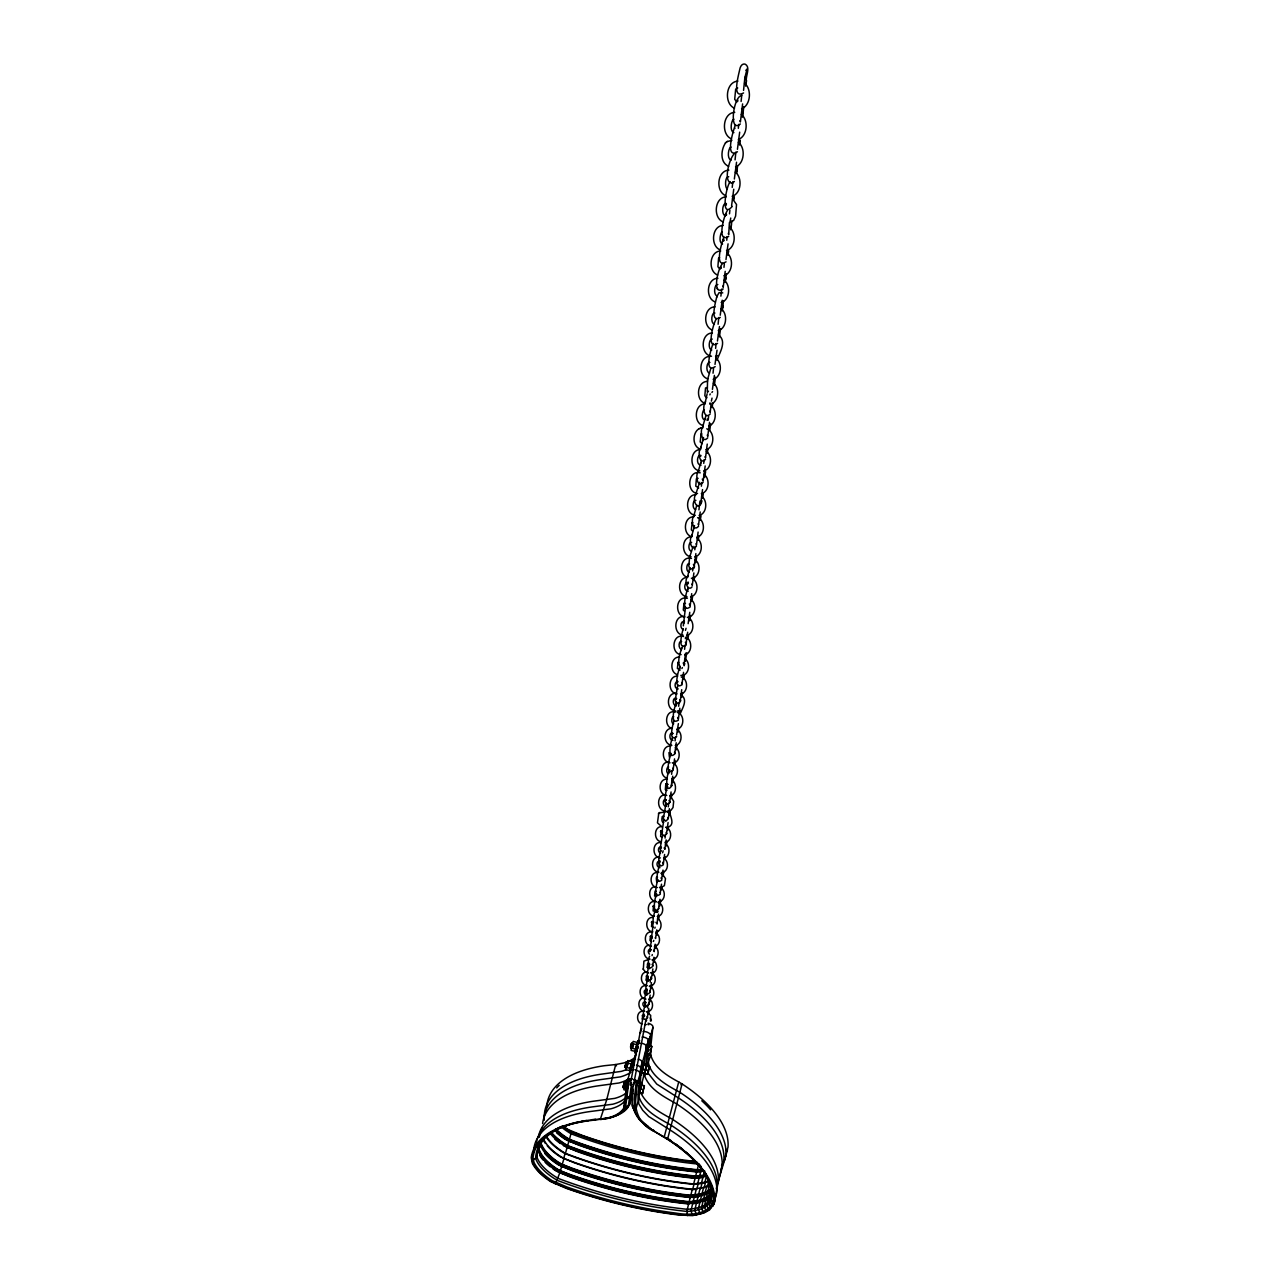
<?xml version="1.0" encoding="UTF-8"?>
<svg xmlns="http://www.w3.org/2000/svg" width="1280" height="1280" viewBox="0 0 1280 1280"><rect width="100%" height="100%" fill="white"/><g stroke="black" fill="none" stroke-linecap="round" stroke-linejoin="round"><path stroke-width="1.5" d="M635.504 1112.768L632.224 1106.16L633.008 1089.616M634.832 1109.984L636.896 1082.672A4.56 2.208 15.6 0 0 633.824 1079.744M654.256 1131.376C630.864 1121.024 633.104 1093.968 640.24 1073.76A5.44 2.656 15.5 0 0 635.232 1069.856M635.664 1110.128L638.112 1101.12L638.768 1086.128M639.968 1088.336L641.168 1069.52M635.248 1057.264A57.04 28.24 16.2 0 1 623.536 1063.008L615.712 1064.544L606.672 1099.872L600.352 1119.232L608.24 1117.792A57.84 27.632 16.2 0 0 623.632 1108.304L627.28 1080.976L638.016 1046.928M667.088 1139.088L663.456 1136.608L667.088 1139.088A138.816 63.152 15.9 0 1 713.824 1201.2C709.952 1216.72 688.352 1216.464 675.952 1214.256A262.448 127.344 15.5 0 1 566.464 1188.032L551.424 1181.568A60.64 27.664 15.8 0 1 532.96 1162.976L532.032 1157.888A138.128 62.912 15 0 1 589.52 1120.688L608.816 1118.224A58.704 28.048 16.2 0 0 624.448 1108.592L628.032 1080.592A4.56 2.208 15.6 0 1 631.52 1079.2M646.176 1066.32L646.896 1053.168M648.608 1053.632C644.4 1073.344 665.52 1084.496 679.856 1092.336A138.096 64.784 15.9 0 1 725.968 1155.52L717.344 1183.984M632.224 1086.976L629.6 1104.624L624.832 1107.664M633.072 1089.296L630.816 1096.512L626.448 1098.896M650.8 1051.024L650.704 1054.928L646.896 1066.64M533.744 1151.68L533.808 1148.992A138.656 63.536 15 0 1 591.568 1111.344L610.736 1108.848A57.712 27.744 16.2 0 0 626.112 1099.312L626.48 1098.432L624 1107.424M538.304 1146.624L538.24 1149.04A57.68 26.528 15.8 0 0 556.624 1169.088L570.576 1175.04A258.736 126.56 15.5 0 0 689.456 1202.112L701.024 1200.368L711.248 1194.688M531.984 1160.496L536.416 1157.648L538.528 1148.704A134.128 61.52 15 0 1 539.968 1142.8M711.904 1192.512C706.96 1199.776 697.28 1201.136 689.168 1201.696A257.712 126.048 15.5 0 1 560.384 1170.912A56.816 26.128 15.8 0 1 539.024 1149.184L539.088 1146.832A134.064 61.568 15 0 1 540.048 1142.368M540.448 1146.8A57.616 26.576 15.8 0 1 539.568 1144.528L539.632 1142.112M539.024 1149.184L540.416 1142.304M546.88 1107.168L546.976 1104.432A137.12 64.752 14.9 0 1 604.528 1065.696L615.712 1064.544L616.528 1065.84M624.512 1088.032L625.424 1083.568M626.56 1067.696L627.408 1063.168M631.68 1047.44L631.584 1048.336L632.752 1043.968M631.84 1047.68L632.768 1043.52M635.664 1049.28L635.904 1047.472M645.648 1005.664L645.84 1006.048M649.728 951.744L651.312 940.912M655.152 911.28L655.856 912.224M656.768 895.344L657.104 895.824M658.304 880.256L658.64 880.72M660.88 851.44L660.128 848.88L662.352 835.68M661.76 833.792L663.712 820.4M663.264 818.88L666.144 802.832M666 804.8L666.352 805.216M669.312 772.288L669.312 771.472L669.68 772.688M664.832 849.36L666.128 839.872M671.072 755.072L671.072 754.224L671.44 755.456M676.24 704.432L676.352 704.192M679.888 668.656L680 668.384M687.904 590.032L688.032 589.664M690 569.344L690.016 568.272L690.432 569.6M694.16 528.528L694.304 528.112M700.752 463.904L700.784 462.688M703.12 440.72L703.264 440.192M705.328 418.992L705.488 418.448M720.688 268.336L720.736 266.816L721.136 268.144M723.488 240.912L723.536 239.36L723.936 240.672M726.112 215.168L726.16 213.552L726.576 214.88M720.224 315.216L722.208 300.208M725.984 259.568L728.064 243.856M737.712 101.36L737.84 100.08M718.336 1181.296L714.16 1203.776L709.52 1209.952L703.968 1213.008L692.56 1215.632L676.08 1214.656A263.328 127.776 15.5 0 1 566.272 1188.352L550.912 1181.744A61.472 28.048 15.8 0 1 532.192 1162.896L531.248 1157.68A138.96 63.296 15 0 1 589.056 1120.256L603.328 1118.656A61.888 29.616 16.2 0 0 628.176 1106.976L631.664 1082.912M731.584 205.648L733.744 189.232M734.352 179.008L736.544 162.256M625.504 1083.312C624.736 1078.56 621.92 1091.12 623.824 1085.2M623.216 1087.584L623.184 1086.496M623.12 1086.928L623.248 1087.744L623.52 1086.368M625.2 1066.64C627.52 1053.696 624.64 1074.096 625.28 1065.216M623.936 1086.464L623.664 1087.84L623.968 1084.576M625.104 1067.472L625.056 1066.368M625.584 1065.936L625.456 1067.344M624.24 1083.024L624.176 1083.456M625.552 1067.232L626.096 1066.928M624.112 1082.8L624.272 1083.68M625.84 1067.008L625.968 1067.84L626.544 1066.864M624.352 1087.52L624.544 1086.272M625.952 1067.664L627.84 1060.608L631.952 1061.568L629.648 1072.464L630.416 1070.624M624.496 1087.872L625.168 1084.368M626.576 1062.672L626.272 1064.56M624.272 1086.352L625.088 1082.784M627.12 1062.576L626.416 1062.72M625.296 1083.488L624.624 1082.704L624.112 1084.24M626.992 1062.624L626.48 1064.816M625.216 1087.856L625.28 1087.008M626.32 1067.536L626.848 1062.832M625.792 1083.104L625.728 1083.584M627.44 1063.824L627.712 1062.448L627.152 1063.264M626.352 1083.52L626.224 1082.72L626.144 1083.696M630.768 1047.68L630.896 1048.496L632 1044.88M630.88 1048.32L631.056 1046.096M631.232 1048.208L631.36 1046.8M631.904 1043.776L632.608 1043.664M632.112 1044.064L632.208 1043.056L631.648 1043.84M631.936 1044.4L632.288 1043.44M630.704 1066.08L629.728 1070.608L625.744 1069.648L625.904 1066.576M627.632 1062.896L627.84 1060.608M635.408 1052.384L634.976 1053.2L637.136 1042.416L633.184 1041.424L632.368 1043.616L631.104 1050.4L635.184 1051.36L637.888 1040.64L637.792 1042.528M633.792 1064.72L634.08 1060.304A4.112 2.016 15.5 0 1 635.392 1059.136M633.968 1083.008C629.632 1099.28 631.792 1117.888 648.128 1126.496M646.48 975.728C646.672 981.28 644.272 979.536 648.368 981.328M650.48 935.92L649.984 940.496L651.568 941.536M654.88 892.304L654.608 895.968L656.128 896.624M656.288 878.352L656.736 882.384M661.072 830.816L660.608 836.464L662.16 837.216M665.824 783.712L665.328 789.648L666.928 790.448M668.944 752.592L669.408 757.296M678.064 662.096L677.392 668.448L680.144 670.112M684 603.232L683.28 610.016L684.416 611.072M692.128 522.496L691.344 529.856L692.528 530.992M701.04 433.984L700.192 442.016L702.256 443.664M688.096 587.552C686.32 592.208 680.144 614 690.192 606.96M687.664 576.816C683.456 581.04 688.24 592.064 692.096 586.832M689.616 557.52L688.784 566L689.856 568.496M691.792 536.064C688.56 539.136 691.024 552.512 696.512 546.144M693.824 516.016C690.592 519.088 692.96 532.736 698.56 526.288M696.08 493.712C690.912 500.688 699.008 513.136 701.968 500.832M698.32 471.504C695.104 474.592 697.28 488.816 703.136 482.24M700.672 448.352C697.424 451.44 699.536 465.952 705.52 459.328M702.864 426.64C699.632 429.728 701.632 444.528 707.76 437.84M705.312 402.48C702.096 405.568 703.968 420.688 710.24 413.936M707.6 379.872L707.248 392.096M716.112 319.232C713.024 324.192 705.92 350.8 717.568 343.36M716.72 297.12C715.2 303.104 709.728 323.632 720.256 317.408M722.768 263.376C717.776 267.6 711.472 296.608 723.216 288.944M723.984 236.928C721.536 242.864 713.984 269.216 726.032 261.84M727.504 210.368C723.584 215.632 716.544 243.952 728.672 236.4M730.176 181.68C725.712 187.072 720.56 219.76 732.304 206.368M733.968 154.144C729.2 158.976 722.4 183.552 732.576 183.072M735.392 125.056C732.768 131.392 724.816 159.36 737.456 151.776M741.664 95.6C733.536 95.824 728.4 133.792 740.352 123.968M746.416 81.184C745.248 76.432 751.152 67.04 744.928 64.048C741.728 63.424 740.16 66.944 739.728 69.536C738.24 76.32 731.808 99.408 743.568 92.944M646.592 995.184L646.896 992.224M641.536 1066.08L648.368 1040.544A4.448 2.208 15.5 0 0 646.416 1038.112A4.448 2.208 15.5 0 0 642.096 1037.104M647.52 1007.888L647.808 1005.024M650.176 982.112L650.48 979.152M657.696 909.232L657.376 912.432L657.84 911.488M665.056 838.08L665.408 834.608M668.272 806.832L668.64 803.264M671.632 774.304L672.016 770.608M675.088 740.88L675.472 737.056M678.656 706.272L679.072 702.32M684.976 645.12L684.624 649.312M692.624 570.944L692.976 567.552M694.816 549.792L695.168 546.336M698.944 509.856L699.76 502.336M701.376 486.192L701.76 482.528M703.744 463.376L704.128 459.648M708.208 420.144L708.608 416.256M713.04 373.2L713.552 368.336M715.616 348.4L716.112 343.44M718.096 324.272L718.8 317.52M721.728 289.104L720.88 296.144M723.984 267.344L724.336 263.808M726.768 240.24L727.152 236.624M729.504 213.84L729.888 210.144M732.224 187.408L732.816 181.744M735.072 159.856L735.872 152.128M738.336 128.304L738.736 124.368M741.104 101.456L741.792 94.736M653.104 959.344C659.088 958.912 659.856 948.72 654.72 946.384L654.208 951.616L653.552 950.224M655.92 932.032C662.032 931.536 662.816 921.152 657.584 918.736L657.072 924.032L655.92 922.288M686.88 636.544L686.192 644.032L685.36 642.208M711.088 403.168L710.224 412.512L709.776 411.088M744.768 78.592L743.552 90.368M686.704 652.736L685.44 661.216M710.624 423.824L709.84 430.08M715.488 377.216L714.4 385.2M720.56 328.656L719.44 336.912M722.864 306.592L723.488 300.736M725.84 278.016L726.288 273.856M731.36 225.248L731.824 220.912M737.12 170.048L737.6 165.552M743.152 112.352L743.76 106.624M644.352 1064.432L646.176 1046.976L650.688 1035.664A5.376 2.688 15.5 0 0 648.32 1032.704A5.376 2.688 15.5 0 0 643.088 1031.488M647.44 1047.968L648.176 1041.024L650.528 1036.096M650.432 1021.136L650.704 1015.376L646.624 1011.84M649.36 1046.576L650.48 1036.176L653.024 1027.136A5.376 2.704 15.5 0 0 648.096 1023.2M650.928 1045.152L652.864 1027.568M669.392 815.088L670.24 810.32M657.6 918.736L658.576 914.08M667.008 841.328L666.176 846M646.16 1020.992L646.736 1020.064M654.736 946.48L655.152 944.192M663.872 871.344L663.056 875.92M660.832 900.352L659.76 905.984M657.664 930.736L656.864 935.136M659.184 916.208L658.64 919.488M654.816 957.968L654.048 962.272M725.12 282.416L725.728 278.928M722.16 310.912L722.752 307.472M703.328 493.696L702.624 498.048M701.008 515.872L700.32 520.16M698.928 535.808L698.24 540.048M696.688 557.152L695.712 562.72M692.544 596.896L691.888 600.976M690.608 615.392L689.664 620.768M688.544 635.152L687.904 639.136M684.384 675.024L683.744 678.896M670.048 795.664C675.744 795.056 676.432 787.216 674.544 783.008C670.368 775.088 672.256 788.816 671.04 785.248M670.912 810.352L673.024 807.552L673.68 801.328L670.352 795.824L669.792 802.144L669.024 800.448M681.008 694.896C688.64 699.856 681.856 708.752 680.048 714.352M677.072 744.896L676.192 749.856M675.408 760.896L674.816 764.56M673.616 778L672.752 782.88M693.904 515.328L696.832 505.152M739.456 145.056L740.096 141.328M691.872 535.392L694.544 525.616M736.688 173.072L736.992 171.072M689.696 556.864L693.12 546.368M687.744 576.192L689.696 567.824M733.904 199.712L734.208 197.744M728.688 250.8L727.952 255.28M730.624 229.792L731.232 226.208M676.4 702.24C674.464 706.88 669.392 726.016 678.432 720.128M718.4 334.8C727.456 341.568 719.392 352.832 717.008 360.256M712.8 403.024L712.064 407.6M708.032 448.608L707.312 453.072M705.632 471.632L704.608 477.488M707.696 379.056L710.8 368.448M705.408 401.696L707.152 393.744M702.96 425.872L706 415.424M700.752 447.616L703.52 437.504M745.616 86.128L746.272 82.304M698.416 470.784L701.392 460.464M696.16 493.008L699.68 482.272M742.368 117.2L743.008 113.44M740.24 140.272L740.048 141.712M734.336 196.752L734.16 198.144M744.704 79.12L744.944 77.232M707.536 380.4L707.744 378.656M705.248 403.008L705.456 401.28M702.8 427.168L703.008 425.472M746.224 82.688L746.48 80.656M700.592 448.88L700.816 447.2M742.96 113.824L743.216 111.824M698.256 472.032L698.464 470.384M696.016 494.224L696.208 492.592M736.944 171.472L737.184 169.52M693.76 516.528L693.952 514.912M691.728 536.576L691.92 534.992M731.184 226.608L731.424 224.72M689.552 558.032L689.744 556.464M687.6 577.328L687.792 575.776M709.728 404.128L709.888 402.944M725.68 279.328L725.904 277.488M684.976 616.928C674.864 616.112 675.328 597.328 685.584 597.984L685.696 596.464M722.704 307.872L722.928 306.08M694.624 576.848L694.016 580.48M632.496 1061.696L632.576 1059.824L630.624 1066.128M682.528 692.672L681.68 697.312M671.936 780.528L672.752 776.128M678.88 727.632L678.048 732.16M670.304 796.32L671.104 791.968M671.92 794.224L671.12 798.56M633.376 1085.856L645.904 1019.824M650.144 995.088L648.752 1004.304L648.464 1003.376M652 984.832L651.296 988.592M649.328 1010.4L648.64 1014.096M623.584 1087.44L624.16 1084.864M624.016 1086.704L623.872 1089.728L626.56 1090.368M630.672 1046.784L631.488 1043.216L630.896 1047.936M631.76 1043.472L630.976 1047.488M631.408 1044.112L631.36 1044.848M630.544 1068.112L630.976 1065.888M631.392 1068.32L632.544 1063.92L632.096 1066.592M647.552 1047.888L647.392 1047.504M647.424 1051.104L647.344 1052L647.872 1050.464M651.408 1020.768L650.272 1017.856M744.896 77.616L747.024 69.008L745.904 70.352M668.512 826.592L667.84 830M665.328 857.088L664.928 859.232M630.368 1067.808L630.576 1066.72M630.592 1070.8L633.424 1060.032L632.448 1066.368M662.24 886.608L661.584 889.888M638.416 1044.032C639.808 1034.768 634.352 1054.336 636.256 1052.576M656.128 945.072L655.504 948.224M653.328 971.872L652.72 974.96M650.624 997.872L649.744 1002M643.776 1065.696L644.112 1062.528L642.608 1067.024M640.832 1085.6L641.152 1082.496L638.432 1094.768M643.824 1072.736L643.488 1075.84L643.904 1075.008M646.864 1066.736L647.2 1063.616L645.712 1068.208M626.24 1063.76L626.08 1062.448M626.048 1066.832L626.128 1065.424M623.28 1085.968L623.168 1087.344M630.56 1047.392L630.64 1045.984M632.112 1047.536L632.336 1046.384M632.256 1047.792L632.848 1045.072M632.688 1047.888L632.912 1045.856M636.032 1047.888L635.856 1049.312M641.392 1069.632L641.216 1071.056L641.76 1069.504M640.096 1087.744L640.272 1086.352L639.584 1088.512M647.424 1051.104L647.648 1049.952M630.144 1085.088L642.848 1018.304M621.312 1112.256A62.48 29.936 16.2 0 0 629.28 1105.296L632.384 1092.88M643.392 1064.912L646.528 1065.584L644.72 1073.408L641.568 1072.752L643.712 1064.928M648.656 1045.664L651.776 1046.368L649.984 1054.16L646.848 1053.456L648.976 1045.712M640.88 1088.912L641.28 1085.072L644.4 1085.712L642.608 1093.44L639.488 1092.816L644.16 1074.208C648.416 1089.04 663.696 1096.576 676.176 1103.648A137.232 63.92 15.9 0 1 722.096 1166.096M646.528 1065.584L644.72 1073.408M644.72 1073.664L645.456 1069.808L648.224 1070.464L647.488 1074.32L644.72 1073.664L647.808 1074.32L649.584 1066.624L646.816 1065.984M642.288 1093.472L644.4 1085.712M651.776 1046.368L649.984 1054.16M716.304 1188.896L716.88 1185.872M711.408 401.104L712.032 398.096M714.16 1203.776L714.624 1201.376A139.648 63.52 15.9 0 0 667.632 1138.88L653.376 1130.992L638.912 1118.464M716.72 1189.68L717.184 1187.312A138.288 63.504 15.9 0 0 670.752 1125.008C658.288 1117.984 642.992 1110.576 638.624 1095.808M685.344 638.576L685.6 637.264M687.152 634.88L687.712 632.208M722.096 1166.096L717.872 1183.664M720.64 1170.704L723.872 1160.288A137.376 64.224 15.9 0 0 677.952 1097.6L656.736 1084.064L647.76 1072.736M647.872 1047.824L648.512 1043.12L645.616 1055.68L649.36 1043.312L648.72 1048.032M625.968 1063.856L625.888 1065.44M626.16 1066.224L626.528 1064.56M631.312 1044.656L631.232 1046.192M631.936 1047.072L632.256 1045.68M624.24 1085.584L624.144 1087.904M625.264 1085.872L624.928 1088.128M637.68 1046.144L636.96 1048.992M642.384 1069.216L642.064 1071.264L642.608 1069.696M640.816 1088.544L641.072 1086.576L640.432 1088.704M641.952 1062.496L640.032 1074.272L642.08 1062.176A4.112 2.016 15.5 0 0 638.288 1059.2M639.504 1040.608L638.832 1043.664L639.472 1040.464M742.608 103.92L740.384 121.984L739.952 120.656M739.68 132.144L737.424 149.296M730.752 218.032L729.824 222.88L733.696 220.336L735.6 216.112L736.528 204.528L732.528 198.832M725.2 271.344L723.216 287.296L722.832 285.968M719.472 326.544L717.44 341.04M717.024 350.16L715.008 364.4M714.4 375.408L712.416 389.36M709.52 422.32L707.744 436.464L707.296 435.056M707.248 444.096L705.504 457.984L705.072 456.592M702.528 489.584L700.832 502.96L699.952 501.04M700.208 511.952L698.544 525.072L698.128 523.712M698.112 532.064L696.48 544.96L696.064 543.616M695.872 553.584L694.272 566.24L693.408 564.368M693.872 572.928L692.288 585.376L691.872 584.048M691.712 593.648L690.16 605.872L689.312 604.032M689.776 612.304L688.128 623.648M685.52 653.2L684.048 664.784L683.216 662.976M683.536 672.384L682.064 683.776L681.68 682.512M681.728 689.68L680.288 700.88L679.904 699.632M679.808 708.208L678.384 719.216L677.6 717.456M676.208 742.768L674.832 753.44L674.464 752.208M674.544 758.896L673.184 769.392L672.816 768.176M669.36 808.672C668.096 814.032 677.568 825.472 666.448 827.552M664.608 854.448L663.36 864.016L662.624 862.368M662.992 870.08L662.224 874.192L660.896 873.264M661.52 884.176L660.768 888.256L659.456 887.264M659.952 899.28L659.2 903.312L657.92 902.272M649.6 956.224C647.472 960.032 647.632 972.672 653.024 965.936M656.768 929.856L655.568 938.528L655.28 937.584M653.92 957.232L652.752 965.68L652.096 964.288M640.176 1088.704L640.528 1087.104M641.008 1088.912C645.008 1068.256 635.84 1105.264 640.224 1092.032M645.312 1069.808L644.336 1076.032L645.44 1072.944M626.992 1065.632L627.072 1064.208M627.168 1065.728L627.84 1063.152M625.232 1085.152L624.8 1087.76M626.16 1082.736L625.936 1080.8L624 1087.536L628.128 1088.464M643.104 1068.864L641.184 1075.168L643.248 1062.32L640.496 1074.752M648.368 1049.648L646.464 1055.872L647.12 1051.072M652.864 968.912L651.44 978.368L650.784 976.976M651.44 982.672L650.032 992L649.744 991.056M637.36 1048.8L637.76 1047.184M648.752 1008.4L647.376 1017.504L647.104 1016.56M668.096 822.528L666.528 833.584L666.16 832.4M678.384 723.648L676.576 735.088M713.136 1206.016L716.8 1192.528A139.344 63.776 15.9 0 0 669.984 1129.904L648.704 1116.496L642.656 1110.224L638.784 1103.84L638.272 1091.488L640.752 1068.368A4.48 2.192 15.5 0 0 636.624 1065.136M721.552 1165.472L724.448 1160.272L726.096 1153.648M705.184 465.952L703.12 480.944L702.288 479.088M647.104 1048.512L646.496 1051.792L647.024 1050.272M713.36 1203.552L710.816 1199.536L712.352 1192.368L710.032 1196.32L705.84 1199.552L704.272 1206.72L706.304 1211.264M706.32 1197.648L707.456 1193.072L711.648 1189.84L710.512 1194.416M540.896 1142.784A56.72 26.208 15.8 0 0 562.208 1164.544A257.28 126.368 15.5 0 0 690.8 1195.264L702.08 1193.536L707.92 1191.168L709.44 1185.104L703.6 1187.488L692.336 1189.216A256.864 126.672 15.5 0 1 563.936 1158.576A56.64 26.272 15.8 0 1 543.52 1139.008M706.976 1197.984L706.512 1199.888L703.728 1201.2L704.192 1199.296M708.592 1191.504L708.112 1193.408L710.48 1191.872L710.944 1189.968L702.64 1193.92L691.088 1195.68A258.288 126.88 15.5 0 1 572.368 1168.688L558.464 1162.72A57.584 26.608 15.8 0 1 540.112 1142.656L539.568 1144.528M708.16 1198.032L706.592 1205.216L708.8 1209.648M708.624 1196.128L709.776 1191.552M710.992 1186.624L710.24 1189.648L707.92 1191.168M709.344 1196.432L708.864 1198.352L712.208 1194.672M710.032 1196.32L708.48 1203.504L710.832 1207.808M711.44 1194.432L709.904 1201.6L712.352 1205.776M713.12 343.408C710.976 348.736 703.6 373.968 715.152 366.656M625.616 1064.608L625.728 1063.408M625.76 1065.872L626.224 1064.016M626.272 1064.8L626.4 1063.376M631.04 1045.888L630.768 1047.808M631.472 1045.984L630.64 1048.176M631.632 1045.552L632.176 1044.256M631.696 1046.064L631.344 1047.392M627.568 1065.104L627.872 1063.92M632.48 1045.76L633.024 1044.448M623.728 1084.768L623.856 1083.584M624.336 1084.176L623.696 1086.608M624.384 1084.944L624.656 1083.024M637.312 1046.224L636.704 1049.52M693.648 1201.792L693.168 1203.68L697.024 1203.104L697.488 1201.2M699.12 1194.752L698.64 1196.656L692 1197.456M700.64 1188.704L701.968 1183.424L708.656 1181.488L707.328 1186.768L710.112 1185.44M705.84 1199.552L699.984 1201.904L698.384 1209.072L699.968 1213.76M700.464 1200L701.6 1195.44L707.456 1193.072M702.08 1193.536L703.6 1187.488M546.224 1136.016A56.56 26.336 15.8 0 0 565.424 1153.376A256.512 126.944 15.5 0 0 693.664 1183.952L704.928 1182.208L706.432 1176.176L695.184 1177.936A256.096 127.232 15.5 0 1 567.136 1147.44A56.48 26.4 15.8 0 1 551.184 1134.592M701.024 1200.368L700.544 1202.272L697.024 1203.104M702.16 1195.824L702.64 1193.92M704.16 1187.872L705.488 1182.576M703.104 1200.832L701.52 1208.016L703.344 1212.64M703.584 1198.928L704.72 1194.368M705.2 1192.48L706.704 1186.416M705.344 1194.736L705.808 1192.832M699.984 1201.904L692.736 1203.28L691.088 1210.448L692.128 1215.232M693.216 1201.376L694.368 1196.832L701.6 1195.44M694.848 1194.944L696.368 1188.896M697.696 1183.616L699.216 1177.616M699.696 1175.744L700.832 1171.248L704.576 1170.656L703.456 1175.152L695.664 1176.064A255.968 127.328 15.5 0 1 567.664 1145.584A56.448 26.416 15.8 0 1 551.728 1132.736M694.8 1197.232L695.28 1195.344M701.968 1183.424L698.128 1184.032L696.8 1189.296L692.608 1189.632A257.888 127.184 15.5 0 1 574.08 1162.704L560.192 1156.752A57.504 26.672 15.8 0 1 547.232 1145.776M699.648 1178.016L700.128 1176.144L703.952 1175.536L703.472 1177.424L696.864 1178.24M696.512 1202.72L694.88 1209.888L696.208 1214.64M696.992 1200.816L698.144 1196.256M698.608 1194.368L700.144 1188.32M701.472 1183.04L702.976 1177.024M692.736 1203.28L688.688 1203.584L686.992 1210.752L687.392 1215.584M689.168 1201.696L690.32 1197.152L694.368 1196.832M690.8 1195.264L692.336 1189.216M693.664 1183.952L695.184 1177.936M695.664 1176.064L696.8 1171.584L700.832 1171.248M555.6 1128.688A56.368 26.496 15.8 0 0 569.472 1139.296A255.536 127.648 15.5 0 0 697.28 1169.712L698.688 1164.128A255.168 127.92 15.5 0 1 571.056 1133.776A56.288 26.56 15.8 0 1 562.048 1127.568M689.456 1202.112L688.976 1204A258.864 126.448 15.5 0 1 570.032 1176.928L556.096 1170.96A57.696 26.512 15.8 0 1 552.992 1168.864M691.088 1195.68L690.608 1197.568A258.416 126.784 15.5 0 1 571.84 1170.544L557.92 1164.592A57.616 26.576 15.8 0 1 544.944 1153.616M692.608 1189.632L693.952 1184.368L698.128 1184.032M700.128 1176.144L695.936 1176.48L695.472 1178.368A257.12 127.744 15.5 0 1 577.248 1151.568L563.392 1145.616M698.464 1171.888L701.248 1171.648L701.728 1169.776L697.552 1170.128L697.088 1172A256.672 128.064 15.5 0 1 579.024 1145.28L565.216 1139.328A57.248 26.864 15.8 0 1 556.72 1132.848M641.456 1071.808L641.856 1070.288M664.224 1136.928L678.72 1081.968C667.424 1075.824 654.352 1068.112 650.704 1054.928L648.944 1055.056M667.632 1138.88L682.064 1083.936L678.72 1081.968M652.032 955.616L652.304 954.576M646.784 988.704L646.048 991.232L647.248 990.128M644.192 1014.208L643.472 1016.608M652.928 926.672L651.2 939.472M654.848 928.208L655.12 927.168M653.488 941.424L653.76 940.384M659.824 860.56L659.056 862.96L659.776 862.112M662.608 852.752L663.152 850.784M648.224 1070.464L649.584 1066.624M631.744 1046.688L631.2 1047.904M632.208 1045.04L632.496 1044.032M632.768 1093.184L631.424 1097.472M642.976 1068.848L641.568 1072.752M648.24 1049.632L646.848 1053.456M626 1064.08L626.688 1062.48M630.928 1047.296L631.904 1043.632M625.616 1098.352L626.624 1094.736M625.616 1098.688L626.608 1095.088M630.56 1098.032L631.088 1096.064L630.64 1097.184M685.36 608.288L683.328 625.872M683.856 622.08L684.176 620.944M683.2 628.656C681.808 633.536 677.408 650.896 686.224 645.056M685.456 630.352L686.064 628.304M682.912 646.16C680.064 651.872 676.816 661.472 680.208 667.2M641.728 1028.592L640.24 1033.232A5.376 2.688 15.5 0 1 640.48 1032.56M637.984 1046.768L632.112 1066.72L629.696 1071.296A5.44 2.656 15.5 0 1 633.856 1069.632M688.144 582.016L687.296 584.336L688.224 583.296M707.024 420.336L707.376 419.12M559.488 1173.04L560.016 1171.168M561.312 1166.672L561.856 1164.8M563.568 1158.832L565.056 1153.632L561.68 1151.552A57.424 26.736 15.8 0 1 546.976 1138.256M566.768 1147.696L567.296 1145.84L563.936 1143.76A57.312 26.816 15.8 0 1 551.04 1132.752M568.576 1141.408L569.104 1139.568L565.744 1137.472A57.216 26.896 15.8 0 1 557.264 1130.992M538.464 1151.072A56.848 26.112 15.8 0 0 559.856 1172.784L555.328 1183.952M560.384 1170.912L561.68 1166.416A56.752 26.192 15.8 0 1 540.352 1144.672M562.208 1164.544L563.936 1158.576M565.424 1153.376L567.136 1147.44M567.664 1145.584L568.928 1141.152A56.384 26.464 15.8 0 1 555.056 1130.528M569.472 1139.296L571.328 1132.32L567.104 1128.832A59.04 27.92 15.8 0 1 563.952 1126.656M716.96 296.288L719.088 292.64L722.784 292.896M716.592 297.52L717.12 295.728M646.432 992.24C643.92 996.224 643.28 1012.432 649.232 1003.872M645.264 1002.032L644.8 1003.536L646 1002.432M544.96 1113.68L545.92 1110.432M539.2 1137.376L541.952 1128.032M649.184 963.424L648.704 964.944L649.408 964.032M649.68 964.464C647.536 968.272 644.496 985.76 651.712 978.608M647.904 976.096L647.424 977.616L648.128 976.72M651.68 937.168L651.952 936.304M650.912 949.904L650.128 950.896L650.624 949.376M653.152 922.688L653.424 921.808M700.976 434.544L701.76 433.888M657.84 880.048C656.352 884.08 652.8 899.952 660.368 894.128M660.864 850.272C659.376 854.4 655.68 870.56 663.424 864.72M660.992 847.2L660.512 848.528L661.328 847.632M665.808 799.776L665.328 801.088L666.16 800.16M672.16 785.168C664.928 796.736 665.808 774.384 669.84 769.728M626.432 1066.704L626.304 1067.488M667.408 784.112L666.912 785.408L667.76 784.48M672.56 733.408L672.432 734.144M674.048 720.528C672.544 725.072 668.224 742.544 676.72 736.624M677.824 681.488L677.696 682.176M684.816 663.632L684.08 665.776M676.096 698.592L675.584 699.84L676.464 698.848M681.056 649.648L681.52 648.224M685.216 608.72L685.696 607.248M677.808 684.768L675.136 700.72L677.328 703.52M680.768 700.608L679.248 703.168L677.152 703.488M645.632 1065.216L646.368 1063.424M640.752 1074.112L641.088 1073.12M631.456 1094.784L626.464 1098.544M700.896 455.424L700.64 456.336M665.76 784.224L667.872 784.224M709.872 394.864L710.192 393.936M651.984 938.608L652.064 938.368M649.088 966.032L649.488 964.896M646.656 991.584L647.008 990.672M651.824 936.768L651.456 937.824L652.256 936.816M650.288 992.224C643.152 999.328 646.128 982.048 648.272 978.24M647.648 1017.696C640.656 1024.752 643.52 1007.744 645.648 1004M659.072 908.336C651.792 916.24 654.432 898.112 656.704 894.016M654.976 891.184L656.096 891.216M666.832 833.6L664.208 836.08L661.712 833.488M726.448 203.888L725.92 205.152L726.352 204.464M662.496 831.648L662.48 832.032M668.384 818.72L665.744 821.2L663.216 818.56M670.096 802.208C662.16 810.224 665.344 790.912 667.648 786.512M646.416 976.208L648.304 976.496M675.152 753.568C666.896 761.648 670.368 741.792 672.672 737.232M625.744 1069.648L626.592 1067.408M671.024 753.376C669.408 757.968 664.464 775.968 673.232 770.24M681.92 668.512L682.352 667.568M683.744 622.464L683.36 623.28L684.272 622.256M689.68 568.368L692.496 569.072L694.592 566.688M630.896 1099.424L631.376 1098.256M726.496 1152L728 1147.232A137.808 64.992 15.9 0 0 682.064 1083.936L680.896 1084.768M722.4 1164.944L723.408 1162.688M724.448 1160.272L727.52 1149.696L725.856 1149.664M661.152 830.912L660.448 831.664L661.616 831.28M662.832 816.304C662.064 815.68 660.72 822.512 663.664 822.416M655.28 909.568L653.216 917.424L652.912 925.536M666.272 799.92C662.672 797.52 661.904 806.416 666.24 806.288M658.752 813.424L657.456 822.816L661.984 826.896M661.808 880.192C653.68 885.984 658.08 868.496 659.888 864.336M646.176 1046.976L646.368 1046.512A4.096 2.032 15.5 0 0 644.56 1044.272A4.096 2.032 15.5 0 0 640.576 1043.344M637.536 1083.376L637.744 1082.864A5.44 2.64 15.6 0 0 634.08 1079.376M682.112 684.752C672.8 690.48 678.128 671.248 680.064 666.384M734.384 181.44L732.288 183.232M707.824 392.032L708.48 391.152M712.56 391.568L711.904 392.448M693.68 568.304L694.304 567.392M725.808 142.56C720.88 149.152 719.616 162.512 728.608 166.32M643.328 1016.992L644.656 1015.648M683.856 603.744L685.472 603.36M677.92 662.624L678.688 662.336M650.352 936.496L652.352 936.64M656.32 877.28L657.504 877.232M643.568 1016.64L644.432 1016.048M659.184 812.976L665.68 811.792M658.384 813.808L659.936 812.416M727.024 141.648L731.92 140.304M725.376 142.896L727.408 141.36M712.752 403.296C718.752 399.248 719.6 387.536 713.376 383.232M699.232 428.624C692.32 432.32 692 446.16 700.064 449.04M710.016 425.568C716.08 422.4 716.784 411.904 712.544 406.912M628.096 1080.992L631.984 1078.768A3.68 1.792 15.6 0 0 629.104 1080L625.456 1108.096A59.648 28.512 16.2 0 1 601.504 1119.328L600.816 1119.68M691.936 522.928L692.8 522.544M628.128 1081.136L632.048 1079.008M670.192 810.72L666.864 811.216M680.656 710.496L677.152 711.072M741.552 108.848C750.768 105.328 752.032 89.12 744.528 83.2M733.92 119.216C731.696 118.944 729.024 131.088 733.888 132.64M738.368 139.488C747.488 136.128 748.736 120.128 741.296 114.384M731.104 147.088C728.688 146.832 726.368 158.576 731.088 160.16M735.52 166.944C744.528 163.696 745.744 147.936 738.384 142.32M704.928 1182.208L708.032 1181.12M717.728 355.616L715.552 356.304M700.576 428.208L702.8 427.952M708.656 425.984L710.432 425.424M698.8 428.752L700.896 428.096M705.888 449.728C714.608 447.744 715.312 431.792 706.752 428.8M704.192 409.92C703.264 409.008 700.032 418.48 704.672 419.952M703.68 470.992C711.68 469.264 712.8 455.568 706.304 451.312M701.328 493.664C709.232 492 710.336 478.496 703.92 474.336M699.072 515.408C706.88 513.808 707.968 500.48 701.616 496.416M696.816 537.248C705.152 535.552 705.76 520.368 697.6 517.712M713.168 379.344C721.584 377.296 722.704 362.88 715.968 358.224M694.784 556.896C702.4 555.424 703.472 542.416 697.248 538.528M685.904 577.504C677.088 579.264 677.552 595.824 687.04 596.688M692.608 577.92C700.128 576.512 701.2 563.664 695.04 559.856M690.64 596.832C698.704 595.312 699.264 580.672 691.36 578.208M688.544 617.088C695.888 615.808 696.944 603.264 690.912 599.616M686.656 635.328C694.544 633.92 695.072 619.616 687.344 617.28M684.64 654.8C691.344 653.744 692.416 643.232 688.304 638.88M718.224 330.64C726.848 328.432 728 313.616 721.104 308.736M680.576 694.112C688.208 692.88 688.672 679.088 681.2 676.944M670.752 728.368C662.624 729.712 663.28 744.64 671.84 745.296M676.944 729.152C684.416 728.016 684.864 714.528 677.536 712.512M675.248 745.488C682.096 744.544 683.072 732.736 677.184 729.744M673.44 763.008C680.208 762.096 681.168 750.432 675.344 747.488M721.136 302.512C729.888 300.208 731.056 285.152 724.08 280.144M671.792 778.784C679.104 777.76 679.424 764.672 672.272 762.8M566.192 1128.8L581.632 1135.136A257.904 129.6 15.5 0 0 689.408 1160.752L694.992 1161.376M662.464 816.496L663.856 816.336M723.904 275.728C732.784 273.344 733.968 258.048 726.912 252.912M663.584 858.144C669.984 857.488 670.832 846.528 665.344 843.904M654.864 886.624C647.392 887.552 648.256 901.008 655.952 901.376M719.584 257.456L718.592 258.08L717.888 266.736L720 269.2M726.512 250.576C735.504 248.096 736.704 232.592 729.568 227.344M654.448 946.384C660.48 945.936 661.248 935.648 656.08 933.264M722.16 231.952C721.104 231.024 717.712 242.608 722.576 243.984M643.68 998C636.688 998.656 637.648 1011.12 644.752 1011.312M729.408 222.544L728.688 234.64L728.288 233.312M732.128 196.272C741.376 193.6 742.624 177.616 735.296 172.112M646.336 1024.576L644.784 1024.592M642.624 1011.2C636.112 1011.328 635.92 1022.704 642.08 1023.968M647.424 1011.552C653.408 1011.504 654.304 1001.424 649.232 999.184M648.672 999.36C655.296 999.184 655.552 987.6 649.264 986.272M728.896 170.128C717.072 170.48 715.344 191.44 725.648 195.616M728.736 176.736C725.392 175.408 724.4 186.864 727.168 189.024M645.2 985.616C637.904 985.968 638.688 998.912 646 999.12M650.08 985.856C656.768 985.664 656.976 973.968 650.672 972.608M726.192 196.864C714.512 197.136 712.816 217.808 723.008 221.872M726.032 203.392C722.624 202.592 720.896 214.544 725.424 215.872M723.296 225.408C711.792 225.584 710.112 245.952 720.176 249.904M651.376 973.296C658.112 973.072 658.368 961.264 651.984 959.872M646.576 971.952C639.216 972.32 639.984 985.392 647.36 985.616M720.72 250.992C709.344 251.12 707.696 271.2 717.632 275.056M717.952 278.24C706.736 278.288 705.104 298.096 714.928 301.824M717.808 284.528C714.544 283.536 712.912 294.96 717.28 296.048M715.056 306.864C704 306.832 702.4 326.32 712.096 329.952M714.912 313.056C711.856 311.568 710 322.896 714.4 324.256M712.416 332.96C700.672 332.944 699.936 354.704 711.52 356.24M712.272 339.088C708.896 338.48 707.744 349.424 711.792 349.984M649.28 945.136C641.792 945.552 642.592 958.848 650.064 959.136M639.488 1092.816L642.608 1093.44M710.048 356.384C699.264 356.24 697.712 375.216 707.168 378.656M709.904 362.448C707.024 360.816 705.088 371.776 709.44 373.088M707.504 381.424C696.848 381.216 695.376 399.936 704.688 403.264M697.28 1169.712L701.296 1169.376M707.376 387.424L705.52 388L704.832 395.808L706.928 397.776M705.232 403.92C694.736 403.648 693.168 422.128 702.448 425.392M700.608 449.552C689.52 449.232 688.896 469.68 699.84 470.88M700.48 455.36C697.312 454.16 695.568 464.944 701.008 465.248M657.248 916.416C663.664 916.224 664.608 905.392 659.232 902.896L658.656 907.824M698.144 478.336L696.368 478.816L695.76 486.112L698.688 487.984M696.048 494.688C685.2 494.256 684.64 514.208 695.328 515.28M695.92 500.368C693.056 498.944 691.536 508.688 695.568 509.504M693.792 516.88C683.904 516.336 682.448 533.712 691.232 536.544M691.776 536.832C681.184 536.32 680.64 555.776 691.104 556.752M658.784 901.6C665.248 901.392 666.208 890.448 660.784 887.888L660.272 893.264L659.968 892.32M734.752 112.336C722.64 112.864 720.8 134.432 731.376 138.864M691.648 542.384C688.432 541.536 687.664 550.704 691.344 551.104M689.488 563.68C686.656 562.192 685.328 571.552 689.2 572.176M660.224 887.776L664.384 885.696L665.504 878.608L662.24 873.888L661.728 879.296L661.024 877.872M683.712 616.496C673.568 615.808 673.104 634.384 683.12 635.152M681.6 641.536C678.976 639.808 677.648 648.288 681.36 649.264M679.6 657.104C670.464 656.272 669.104 672.368 677.36 674.624M661.808 872.432C668.4 872.176 669.376 860.992 663.84 858.368M680.832 675.392C689.216 676.224 691.168 662.384 684.768 658.688M677.664 676.16C667.856 675.376 667.472 693.168 677.072 693.904M677.552 681.328C674.224 681.696 674.048 689.168 678.224 688.944M675.936 693.328C666.224 692.528 665.856 710.112 675.344 710.832M674.256 711.76C665.28 710.56 663.84 726.32 671.92 728.48M658.128 857.072C650.24 857.648 650.944 871.808 658.912 872.224M737.744 88L735.664 89.184L734.688 99.392L737.024 101.904M668.976 762.096C660.384 761.104 659.136 776.112 666.912 778.112M737.904 81.136C725.616 81.728 723.744 103.664 734.48 108.24M664.912 842.32C672.24 841.872 672.608 828.896 665.648 827.2M665.648 794.96C656.48 794 656.24 810.432 665.152 810.992M661.312 831.28L662.16 831.264M661.008 842.576C651.952 841.328 651.632 857.44 660.368 857.936M661.2 826.544C653.872 826.992 653.552 839.952 660.496 841.648M657.968 872.592C649.088 871.296 648.768 887.12 657.36 887.552M654.576 906.176L652.944 906.512L653.536 905.632L653.104 910.848L656.336 911.872M653.424 917.472C644.784 916.144 644.496 931.472 652.848 931.824M651.952 932.016C643.392 930.672 643.12 945.84 651.376 946.176M649.184 959.232L643.888 961.152L643.312 969.392M667.424 779.232C658.032 778.032 657.632 794.88 666.736 795.472M668.672 767.008C666.336 766.528 665.744 773.872 668.64 773.536M670.784 746.096C661.216 744.928 660.768 762.176 670.048 762.8M693.584 1161.584L689.76 1161.168A259.616 130.496 15.5 0 1 686.144 1160.72M700.24 472.832C687.936 469.568 685.792 492.288 697.536 493.536M673.76 716.768C671.328 716.016 670.864 724.032 673.696 723.776M691.488 558.432C680.672 555.216 677.696 574.24 687.12 577.2M688.432 582.96C684.768 580.544 682.576 590.368 688.128 591.408M685.584 597.984L687.44 598.224M684.464 621.936C681.12 619.632 678.96 627.856 683.344 629.728M683.52 636.512C672.304 633.136 670.32 653.744 681.136 654.624M676.656 698.56C672.752 696.128 671.616 705.2 676.496 705.888M674.064 711.744L675.872 711.984M673.04 733.44C669.552 730.816 668.256 740.208 672.96 740.432M661.44 847.408C657.968 845.232 657.296 852.464 660.56 853.088M659.968 861.856C656.608 859.536 655.456 867.296 659.968 867.664M656.48 901.84C646.944 898.496 645.184 915.632 654.432 916.192M653.84 922.128L651.344 922.304L651.952 921.424L651.52 926.544L653.024 927.152M651.024 949.728C648.144 947.872 647.328 952.512 649.472 954.176M649.584 963.808C645.488 960.672 648.768 969.952 647.04 967.056L649.648 968.736M646.912 990.144C643.392 988.496 643.056 994.88 646.976 994.848M645.648 1002.464C642.4 1000.496 641.408 1006.576 645.728 1007.072M644.304 1015.664C640.384 1014.592 643.696 1015.888 642.08 1018.992M632.368 1043.616L636.448 1044.576M647.6 1049.536L650.4 1050.192M631.328 1048.112L635.408 1049.072M627.008 1062.864L631.12 1063.824M642.32 1068.832L645.136 1069.488M625.968 1067.376L630.064 1068.336M625.104 1083.04L627.808 1083.68M640.224 1088.96L643.008 1089.616M648.64 973.056L644.928 971.328L643.072 968.976M570.176 1131.28L579.472 1134.704M569.104 1139.568L579.552 1143.424A256.544 128.16 15.5 0 0 697.552 1170.128M567.296 1145.84L577.776 1149.712A256.992 127.84 15.5 0 0 695.936 1176.48M565.056 1153.632L575.552 1157.504M667.184 812.24C670.448 811.04 668.032 821.12 667.712 817.488M652.4 1129.664L654.144 1130.624M663.744 1137.152L645.616 1125.584L639.456 1119.232L634.912 1111.904L634.336 1099.376L636.256 1081.68A3.68 1.792 15.6 0 0 634.624 1079.696M664.112 847.936L664.768 848.976M634.304 1079.536L636.704 1083.136M634.416 1079.344L636.752 1083.024M640.624 1092.544C646.88 1105.488 660.048 1112.48 672.112 1119.072A137.744 63.504 15.9 0 1 718.336 1181.296M717.184 288.4L717.68 289.472M734.96 128.288L734.928 128.448M627.28 1080.976L627.184 1080.384A5.44 2.64 15.6 0 1 631.344 1078.736M632.112 1066.72L632.048 1066.32A4.48 2.192 15.5 0 1 634.416 1064.928M632.352 1104.736L633.136 1107.872M631.728 1084.512A1.664 0.864 15.8 0 0 630.976 1084.576L630.832 1084.576A1.664 0.928 10.4 0 1 631.648 1084.528M543.856 1139.024A134.32 61.36 15 0 0 536.864 1154.368L536.8 1156.72A56.928 26.048 15.8 0 0 558.24 1178.416A258.224 125.664 15.5 0 0 687.248 1209.296C696.256 1208.784 709.536 1206.688 711.36 1195.92A134.976 61.584 15.9 0 0 710.224 1184.768M546.144 1136.56A134.32 61.36 15 0 1 550.16 1133.088M556.56 1128.896A134.32 61.36 15 0 1 560.944 1126.64M579.408 1121.824A134.944 61.568 15 0 0 535.76 1156.064L535.68 1158.448A57.584 26.32 15.8 0 0 554.064 1178.368L557.44 1180.432A259.216 126 15.5 0 0 686.992 1211.44C696.144 1210.912 709.632 1208.832 711.488 1197.904A135.648 61.808 15.9 0 0 685.36 1151.648M581.408 1121.392A134.944 61.568 15 0 1 586.592 1120.448M592 1119.68A134.944 61.568 15 0 1 595.68 1119.248M588.352 1120.592A137.28 62.56 15 0 0 533.056 1157.328L533.952 1162.288A59.808 27.296 15.8 0 0 552.16 1180.64L566.896 1186.96A261.52 126.96 15.5 0 0 676 1213.104C688.192 1215.296 709.44 1215.504 713.2 1200.24A137.968 62.784 15.9 0 0 666.768 1138.496M536.368 1142.704A137.6 63.264 15 0 1 593.52 1106.736L612.784 1104.208A58.576 28.24 16.2 0 0 624.736 1098.528M538.416 1136.944A137.056 63.264 15 0 1 595.392 1100.944L614.688 1098.384A58.832 28.48 16.2 0 0 626.704 1092.64M542.576 1123.536A136.544 63.68 15 0 1 599.744 1085.616L618.976 1082.992A58.592 28.656 16.2 0 0 628.512 1078.96M682.512 1160.224A259.616 130.496 15.5 0 1 667.952 1158M666.128 1157.68A259.616 130.496 15.5 0 1 647.872 1154.192M646.048 1153.808A259.616 130.496 15.5 0 1 626.032 1149.072M624.224 1148.608A259.616 130.496 15.5 0 1 604.384 1143.008M602.592 1142.464A259.616 130.496 15.5 0 1 581.328 1135.392M690.32 1197.152A257.408 126.272 15.5 0 1 561.68 1166.416M697.568 1162.464A255.888 128.448 15.5 0 1 571.296 1132.192L567.984 1130.128A56.896 26.864 15.8 0 1 562.128 1125.872M631.152 1072A58.16 28.544 16.2 0 1 620.4 1076.88L601.232 1079.52A136.688 63.984 14.9 0 0 543.968 1117.68L543.888 1120.336L544.56 1112.576A137.392 64.528 14.9 0 1 602.16 1074.048L621.184 1071.392A57.168 28.144 16.2 0 0 626.24 1069.648M647.888 1024.496A3.632 1.824 15.5 0 1 648.8 1024.768M693.952 1184.368A257.52 127.44 15.5 0 1 575.552 1157.504M560.336 1143.52A57.344 26.8 15.8 0 1 554.896 1139.136M688.688 1203.584A257.84 125.952 15.5 0 1 559.856 1172.784M545.44 1143.488A57.504 26.672 15.8 0 1 543.952 1141.2M550.144 1166.72A57.696 26.512 15.8 0 1 545.152 1162.272M543.072 1160A57.696 26.512 15.8 0 1 539.776 1155.456M696.8 1171.584A255.664 127.552 15.5 0 1 568.928 1141.152M667.472 1138.24A135.648 61.808 15.9 0 1 670.736 1140.416M675.424 1143.728A135.648 61.808 15.9 0 1 682.672 1149.36M556.72 1087.888A135.504 63.968 14.9 0 1 559.216 1085.36M699.04 1163.936A134.976 61.584 15.9 0 1 701.168 1166.72M704.208 1171.216A134.976 61.584 15.9 0 1 706.176 1174.672M707.84 1178.08A134.976 61.584 15.9 0 1 709.76 1183.12M701.776 1100.784A136.192 64.208 15.9 0 1 710.64 1109.824M684 621.664L683.568 623.008L684 621.664"/></g></svg>
